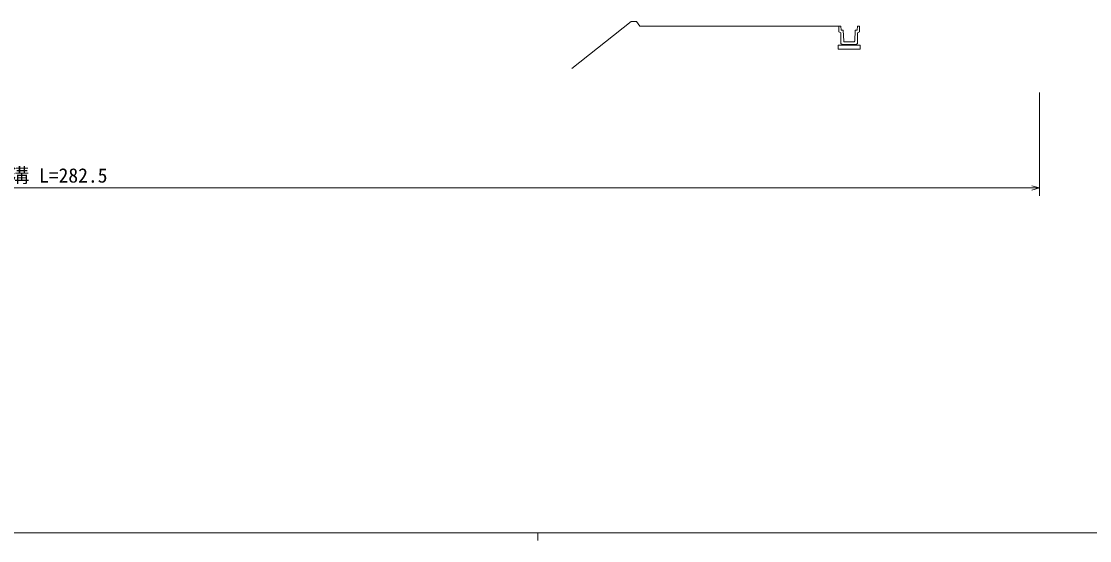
# Model space of a CAD drawing. Units: millimetres, scale not verified. Extents: x 40000 to 680000, y 20000 to 380000.
# Drawn here: x 202150 to 338391, y 204000 to 270248 of the extents above; entities that cross this region are included whole.
import ezdxf
from ezdxf.enums import TextEntityAlignment as Align

# ---------------------------------------------------------------- set-up
doc = ezdxf.new("R2010")
doc.units = ezdxf.units.MM
doc.header["$LTSCALE"] = 1000
for name, color, linetype, lineweight in [('M-BGD', 7, 'Continuous', 13), ('M-STR-HTXT', 7, 'Continuous', 13), ('M-TTL-BAND', 7, 'Continuous', 13)]:
    doc.layers.add(name, color=color, linetype=linetype, lineweight=lineweight)
doc.styles.add('ＭＳ ゴシック', font='')
doc.styles.get('ＭＳ ゴシック').set_extended_font_data('MS Gothic')

msp = doc.modelspace()

# ---------------------------------------------------------------- linework, layer by layer
at = {"layer": 'M-BGD'}
for p, q in [((279936, 270248), (272365, 264239)), ((280610, 270248), (279936, 270248)), ((281026, 269615), (280610, 270248)), ((283526, 269615), (281026, 269615)), ((303526, 269615), (283526, 269615)), ((306426, 269615), (303526, 269615)), ((306426, 269615), (306676, 269615)), ((306426, 268915), (306426, 269615)), ((306426, 268915), (306676, 268770)), ((306676, 269615), (306701, 269140)), ((306676, 267440), (306676, 268770)), ((306701, 269140), (306976, 269140)), ((306976, 269140), (307023, 267740)), ((308430, 267740), (308476, 269140)), ((308476, 269140), (308751, 269140)), ((308751, 269140), (308776, 269615)), ((308776, 269615), (309026, 269615)), ((309026, 268915), (308776, 268770)), ((308776, 267440), (308776, 268770)), ((309026, 269615), (309026, 268915)), ((306826, 267190), (306326, 267190)), ((306326, 267190), (306326, 266690)), ((306676, 267440), (306826, 267290)), ((306826, 267290), (308626, 267290)), ((306826, 267290), (306826, 267190)), ((306826, 267190), (308626, 267190)), ((307126, 267640), (308326, 267640)), ((308626, 267290), (308776, 267440)), ((308626, 267190), (308626, 267290)), ((309126, 267190), (308626, 267190)), ((309126, 266690), (309126, 267190)), ((309126, 266690), (306326, 266690))]:
    msp.add_line(p, q, dxfattribs=at)
for centre, start, end in [((307123, 267740), 180, 271.90915), ((308329, 267740), 268.09085, 0)]:
    msp.add_arc(centre, 100, start, end, dxfattribs=at)
at = {"layer": 'M-STR-HTXT'}
for p, q in [((331999, 248003), (331999, 261162)), ((109695, 249003), (331999, 249003)), ((330999, 249283), (331999, 249003)), ((331999, 249003), (330999, 248723))]:
    msp.add_line(p, q, dxfattribs=at)
at = {"layer": 'M-TTL-BAND'}
for p, q in [((40000, 205000), (579000, 205000)), ((268000, 205000), (268000, 204000))]:
    msp.add_line(p, q, dxfattribs=at)

# ---------------------------------------------------------------- texts
at = {"layer": 'M-STR-HTXT', "style": 'ＭＳ ゴシック'}
msp.add_text('測溝 L=282.5', height=1833, dxfattribs=at).set_placement((198157, 249125), align=Align.BOTTOM_LEFT)

doc.saveas('drawing.dxf')
